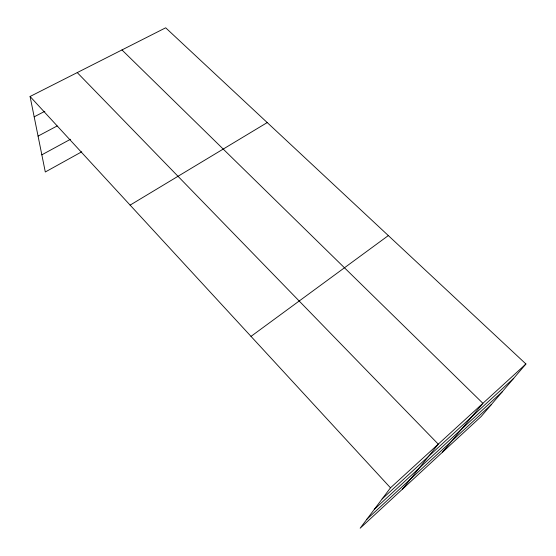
<?xml version="1.0" encoding="UTF-8"?>
<svg xmlns="http://www.w3.org/2000/svg" width="556" height="556" viewBox="0 0 556 556"><rect width="100%" height="100%" fill="white"/><g stroke="black" fill="none" stroke-linecap="round" stroke-linejoin="round"><path stroke-width="0.83" d="M525.927 363.978L390.486 487.82L360.17 528.2L481.211 416.458L525.927 363.978L165.674 27.8L30.073 96.487L45.3 171.985L81.739 151.795M402.502 489.12L438.26 444.14L77.242 72.593M442.409 452.278L482.907 403.322L121.966 49.943M366.897 519.235L491.24 404.685M374.348 509.317L502.276 391.744M382.132 498.947L513.723 378.302M251.006 336.38L388.331 235.577M130.118 205.122L267.227 122.57M41.839 154.825L70.494 139.257M38.065 136.102L57.164 125.955M34.173 116.836L44.841 111.297M30.073 96.487L390.486 487.82"/></g></svg>
